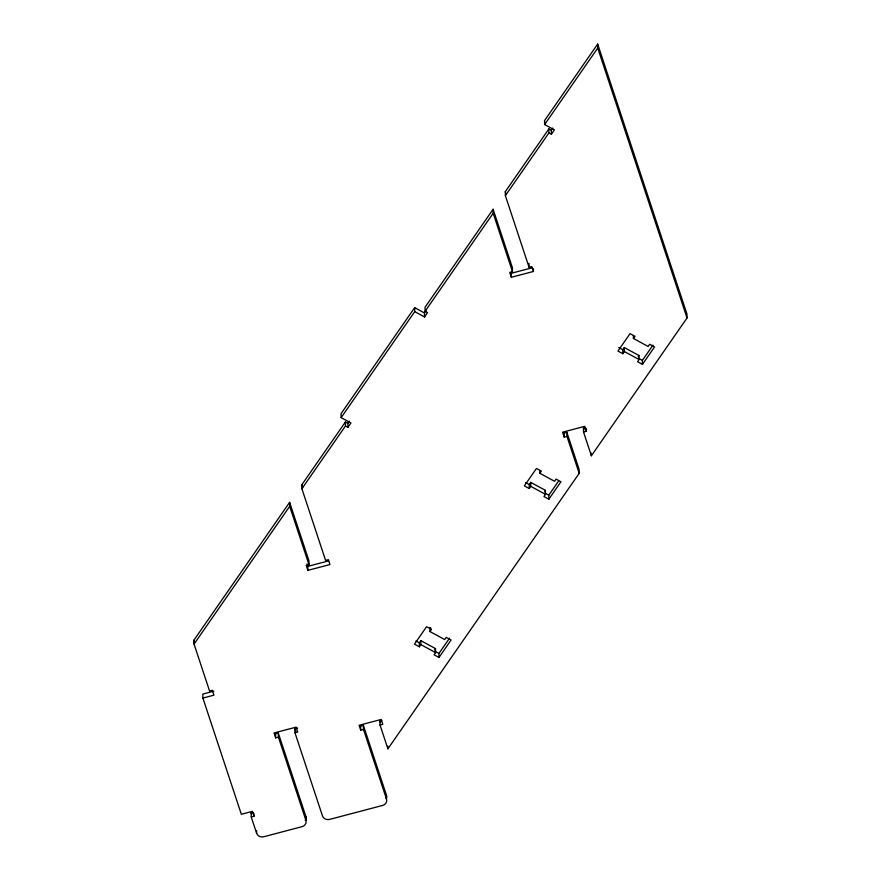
<?xml version="1.0" encoding="UTF-8"?>
<svg xmlns="http://www.w3.org/2000/svg" width="881" height="881" viewBox="0 0 881 881"><rect width="100%" height="100%" fill="white"/><g stroke="black" fill="none" stroke-linecap="round" stroke-linejoin="round"><path stroke-width="1.32" d="M414.665 307.634L414.742 311.632L424.543 316.962L424.466 312.964L414.665 307.634L341.079 413.641L341.145 417.638L350.946 422.957L347.929 427.318L345.473 425.986L345.407 421.988L347.852 423.32L347.929 427.318M585.292 427.505L583.453 427.99L583.53 431.987L591.382 455.763L687.026 318.008L686.949 314.01L597.67 44.05L544.557 120.554L544.623 124.551L554.424 129.881L551.407 134.231L548.951 132.899L548.885 128.901L551.33 130.234L551.407 134.231M341.145 417.638L414.742 311.632M544.623 124.551L597.736 48.048L597.67 44.05M278.319 733.135L278.396 737.133L275.632 737.86L275.555 733.862L278.319 733.135L305.839 816.324L305.905 820.321A5.76 5.11 -1 0 1 301.996 826.675L263.771 836.741A5.76 5.11 -1 0 1 256.635 833.305L251.239 816.995L254.003 816.258L252.384 811.368L241.328 814.275L202.894 698.071L213.951 695.153L212.332 690.264L209.568 690.99L194.051 644.088L193.974 640.091L289.618 502.335L308.934 560.745L309 564.743L306.236 565.47L307.854 570.37L329.968 564.545L328.349 559.655L325.585 560.382L301.897 488.757L301.82 484.759L345.407 421.988M533.39 268.793L533.446 271.458L511.332 277.284L509.714 272.394L512.478 271.667L512.412 267.67L493.096 209.26L425.038 307.271L425.116 311.268L427.56 312.601L424.543 316.962M533.446 271.458L531.827 266.569L529.063 267.295L505.375 195.67L505.298 191.673L548.885 128.901M289.618 502.335L289.684 506.333L194.051 644.088L193.996 640.135M301.897 488.757L345.473 425.986M425.116 311.268L493.162 213.257L493.096 209.26M505.375 195.67L548.951 132.899M347.852 423.32L349.361 421.14M424.466 312.964L425.975 310.784M551.33 130.234L552.839 128.053M429.961 631.556L431.481 629.375L426.58 626.721L414.477 644.143L419.378 646.808L419.312 642.811L420.821 640.63L435.522 648.614L435.599 652.612L434.08 654.792L438.98 657.457L451.083 640.024L446.182 637.37L444.663 639.54L429.961 631.556L429.895 627.558L430.809 628.065M539.844 473.284L541.363 471.115L536.463 468.45L524.36 485.872L529.261 488.537L529.195 484.539L530.703 482.359L545.405 490.343L545.482 494.34L543.962 496.521L548.863 499.186L560.966 481.764L556.065 479.099L554.545 481.279L539.844 473.284L539.8 470.619M633.439 338.48L634.959 336.3L630.058 333.635L617.955 351.056L622.856 353.721L622.79 349.724L624.299 347.543L639 355.528L639.077 359.525L637.558 361.706L642.458 364.371L654.561 346.949L649.66 344.284L648.141 346.464L633.439 338.48L633.395 335.815M419.378 646.808L420.898 644.628L420.821 640.63M529.261 488.537L530.78 486.356L530.703 482.359M622.856 353.721L624.376 351.541L624.299 347.543M434.762 649.704L435.522 648.614M544.744 491.301L545.405 490.343M638.24 356.618L639 355.528M438.98 657.457L438.914 653.46L449.497 638.207M548.863 499.186L548.797 495.188L558.62 481.026M642.458 364.371L642.392 360.373L652.975 345.132M381.814 720.581L379.975 721.065L380.052 725.063L387.904 748.839L579.18 473.339L579.103 469.342L566.868 432.351L564.115 433.078L564.181 437.075L566.946 436.348L566.868 432.351M532.069 267.813L511.266 273.286L511.332 277.284M583.53 431.987L586.283 431.261L586.239 428.595M307.854 570.37L307.788 566.373L328.591 560.889M213.874 691.156L202.828 694.074L202.894 698.071M363.39 725.437L363.468 729.435L360.703 730.162L360.637 726.164L363.39 725.437L386.429 795.091L386.506 799.089A5.76 5.11 -1 0 1 382.596 805.443L329.626 819.396A5.76 5.11 -1 0 1 322.49 815.949L294.97 732.772L294.904 728.774L297.668 728.047M294.97 732.772L297.734 732.045L296.115 727.144L274.013 732.97L275.632 737.86M380.052 725.063L382.806 724.336L381.198 719.447L359.085 725.272L360.703 730.162M251.239 816.995L251.162 812.998L253.012 812.502M618.803 347.566L622.79 349.724M638.406 358.215L642.392 360.373M624.376 351.541L639.077 359.525M525.517 482.535L529.195 484.539M544.81 493.019L548.797 495.188M530.78 486.356L545.482 494.34M415.942 640.972L419.312 642.811M434.619 651.125L438.914 653.46M420.898 644.628L435.599 652.612M597.736 48.048L687.026 318.008M586.283 431.261L584.665 426.36L562.563 432.186L564.181 437.075M505.298 191.673L506.157 194.283M583.453 427.99L583.949 429.476M493.162 213.257L512.478 271.667M566.946 436.348L579.18 473.339M301.82 484.759L302.679 487.358M379.975 721.065L380.471 722.552M289.684 506.333L309 564.743M363.468 729.435L386.506 799.089M306.973 563.928L307.788 566.373M294.904 728.774L295.763 731.373M278.396 737.133L305.905 820.321M251.162 812.998L251.503 814.011M591.338 453.098L591.382 455.763M528.985 263.298L529.063 267.295M387.86 746.174L387.904 748.839M256.58 830.64L256.635 833.305M253.948 813.592L254.003 816.258M305.839 816.324A5.76 5.11 -1 0 1 305.255 820.376M386.429 795.091A5.76 5.11 -1 0 1 386.23 798.461"/></g></svg>
